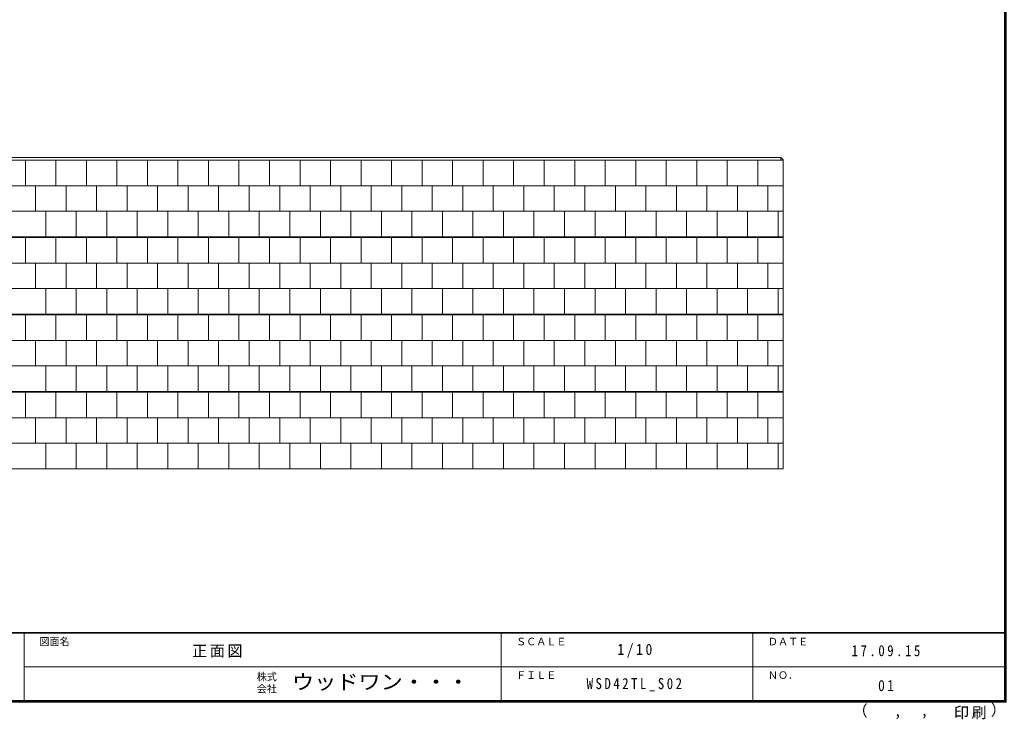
# Model space of a CAD drawing. Units: millimetres at full size, sheet at 1:10; details may follow other scales. Extents: x -1947 to 1953, y -1436 to 1392.
# Drawn here: x -6 to 1953, y -1436 to -47 of the extents above; entities that cross this region are included whole.
import ezdxf
from ezdxf.enums import TextEntityAlignment as Align

# ---------------------------------------------------------------- set-up
doc = ezdxf.new("R2010")
doc.units = ezdxf.units.MM
doc.header["$LTSCALE"] = 10
doc.layers.add('3-0', color=7, linetype='Continuous', lineweight=18)
doc.layers.add('F-1', color=6, linetype='Continuous', lineweight=18)
doc.layers.add('F-A', color=7, linetype='Continuous')
doc.styles.add('ＭＳ ゴシック', font='')
doc.styles.get('ＭＳ ゴシック').set_extended_font_data('MS Gothic')

msp = doc.modelspace()

# ---------------------------------------------------------------- linework, layer by layer
at = {"layer": '3-0'}
for p, q in [((-1222.14, -320.7), (1505.36, -320.7)), ((-1216.64, -326.2), (1510.36, -326.2)), ((5.46, -376.87), (5.46, -326.21)), ((66.06, -376.87), (66.06, -326.21)), ((126.66, -376.87), (126.66, -326.21)), ((187.26, -376.87), (187.26, -326.21)), ((247.86, -376.87), (247.86, -326.21)), ((308.46, -376.87), (308.46, -326.21)), ((369.06, -376.87), (369.06, -326.21)), ((429.66, -376.87), (429.66, -326.21)), ((490.26, -376.87), (490.26, -326.21)), ((550.86, -376.87), (550.86, -326.21)), ((611.46, -376.87), (611.46, -326.21)), ((672.06, -376.87), (672.06, -326.21)), ((732.66, -376.87), (732.66, -326.21)), ((793.26, -376.87), (793.26, -326.21)), ((853.86, -376.87), (853.86, -326.21)), ((914.46, -376.87), (914.46, -326.21)), ((975.06, -376.87), (975.06, -326.21)), ((1035.66, -376.87), (1035.66, -326.21)), ((1096.26, -376.87), (1096.26, -326.21)), ((1156.86, -376.87), (1156.86, -326.21)), ((1217.46, -376.87), (1217.46, -326.21)), ((1278.06, -376.87), (1278.06, -326.21)), ((1338.66, -376.87), (1338.66, -326.21)), ((1399.26, -376.87), (1399.26, -326.21)), ((1459.86, -376.87), (1459.86, -326.21)), ((1505.36, -320.7), (1505.36, -326.2)), ((1505.36, -320.7), (1510.36, -325.7)), ((1510.36, -478.2), (1510.36, -325.7)), ((-1216.64, -376.87), (1510.36, -376.87)), ((25.66, -427.54), (25.66, -376.88)), ((86.26, -427.54), (86.26, -376.88)), ((146.86, -427.54), (146.86, -376.88)), ((207.46, -427.54), (207.46, -376.88)), ((268.06, -427.54), (268.06, -376.88)), ((328.66, -427.54), (328.66, -376.88)), ((389.26, -427.54), (389.26, -376.88)), ((449.86, -427.54), (449.86, -376.88)), ((510.46, -427.54), (510.46, -376.88)), ((571.06, -427.54), (571.06, -376.88)), ((631.66, -427.54), (631.66, -376.88)), ((692.26, -427.54), (692.26, -376.88)), ((752.86, -427.54), (752.86, -376.88)), ((813.46, -427.54), (813.46, -376.88)), ((874.06, -427.54), (874.06, -376.88)), ((934.66, -427.54), (934.66, -376.88)), ((995.26, -427.54), (995.26, -376.88)), ((1055.86, -427.54), (1055.86, -376.88)), ((1116.46, -427.54), (1116.46, -376.88)), ((1177.06, -427.54), (1177.06, -376.88)), ((1237.66, -427.54), (1237.66, -376.88)), ((1298.26, -427.54), (1298.26, -376.88)), ((1358.86, -427.54), (1358.86, -376.88)), ((1419.46, -427.54), (1419.46, -376.88)), ((1480.06, -427.54), (1480.06, -376.88)), ((-1216.64, -427.54), (1510.36, -427.54)), ((45.86, -478.2), (45.86, -427.54)), ((106.46, -478.2), (106.46, -427.54)), ((167.06, -478.2), (167.06, -427.54)), ((227.66, -478.2), (227.66, -427.54)), ((288.26, -478.2), (288.26, -427.54)), ((348.86, -478.2), (348.86, -427.54)), ((409.46, -478.2), (409.46, -427.54)), ((470.06, -478.2), (470.06, -427.54)), ((530.66, -478.2), (530.66, -427.54)), ((591.26, -478.2), (591.26, -427.54)), ((651.86, -478.2), (651.86, -427.54)), ((712.46, -478.2), (712.46, -427.54)), ((773.06, -478.2), (773.06, -427.54)), ((833.66, -478.2), (833.66, -427.54)), ((894.26, -478.2), (894.26, -427.54)), ((954.86, -478.2), (954.86, -427.54)), ((1015.46, -478.2), (1015.46, -427.54)), ((1076.06, -478.2), (1076.06, -427.54)), ((1136.66, -478.2), (1136.66, -427.54)), ((1197.26, -478.2), (1197.26, -427.54)), ((1257.86, -478.2), (1257.86, -427.54)), ((1318.46, -478.2), (1318.46, -427.54)), ((1379.06, -478.2), (1379.06, -427.54)), ((1439.66, -478.2), (1439.66, -427.54)), ((1500.26, -478.2), (1500.26, -427.54)), ((-1216.64, -479.7), (1510.36, -479.7)), ((5.46, -530.37), (5.46, -479.71)), ((66.06, -530.37), (66.06, -479.71)), ((126.66, -530.37), (126.66, -479.71)), ((187.26, -530.37), (187.26, -479.71)), ((247.86, -530.37), (247.86, -479.71)), ((308.46, -530.37), (308.46, -479.71)), ((369.06, -530.37), (369.06, -479.71)), ((429.66, -530.37), (429.66, -479.71)), ((490.26, -530.37), (490.26, -479.71)), ((550.86, -530.37), (550.86, -479.71)), ((611.46, -530.37), (611.46, -479.71)), ((672.06, -530.37), (672.06, -479.71)), ((732.66, -530.37), (732.66, -479.71)), ((793.26, -530.37), (793.26, -479.71)), ((853.86, -530.37), (853.86, -479.71)), ((914.46, -530.37), (914.46, -479.71)), ((975.06, -530.37), (975.06, -479.71)), ((1035.66, -530.37), (1035.66, -479.71)), ((1096.26, -530.37), (1096.26, -479.71)), ((1156.86, -530.37), (1156.86, -479.71)), ((1217.46, -530.37), (1217.46, -479.71)), ((1278.06, -530.37), (1278.06, -479.71)), ((1338.66, -530.37), (1338.66, -479.71)), ((1399.26, -530.37), (1399.26, -479.71)), ((1459.86, -530.37), (1459.86, -479.71)), ((1510.36, -631.7), (1510.36, -479.2)), ((-1216.64, -530.37), (1510.36, -530.37)), ((25.66, -581.04), (25.66, -530.38)), ((86.26, -581.04), (86.26, -530.38)), ((146.86, -581.04), (146.86, -530.38)), ((207.46, -581.04), (207.46, -530.38)), ((268.06, -581.04), (268.06, -530.38)), ((328.66, -581.04), (328.66, -530.38)), ((389.26, -581.04), (389.26, -530.38)), ((449.86, -581.04), (449.86, -530.38)), ((510.46, -581.04), (510.46, -530.38)), ((571.06, -581.04), (571.06, -530.38)), ((631.66, -581.04), (631.66, -530.38)), ((692.26, -581.04), (692.26, -530.38)), ((752.86, -581.04), (752.86, -530.38)), ((813.46, -581.04), (813.46, -530.38)), ((874.06, -581.04), (874.06, -530.38)), ((934.66, -581.04), (934.66, -530.38)), ((995.26, -581.04), (995.26, -530.38)), ((1055.86, -581.04), (1055.86, -530.38)), ((1116.46, -581.04), (1116.46, -530.38)), ((1177.06, -581.04), (1177.06, -530.38)), ((1237.66, -581.04), (1237.66, -530.38)), ((1298.26, -581.04), (1298.26, -530.38)), ((1358.86, -581.04), (1358.86, -530.38)), ((1419.46, -581.04), (1419.46, -530.38)), ((1480.06, -581.04), (1480.06, -530.38)), ((-1216.64, -581.04), (1510.36, -581.04)), ((45.86, -631.7), (45.86, -581.04)), ((106.46, -631.7), (106.46, -581.04)), ((167.06, -631.7), (167.06, -581.04)), ((227.66, -631.7), (227.66, -581.04)), ((288.26, -631.7), (288.26, -581.04)), ((348.86, -631.7), (348.86, -581.04)), ((409.46, -631.7), (409.46, -581.04)), ((470.06, -631.7), (470.06, -581.04)), ((530.66, -631.7), (530.66, -581.04)), ((591.26, -631.7), (591.26, -581.04)), ((651.86, -631.7), (651.86, -581.04)), ((712.46, -631.7), (712.46, -581.04)), ((773.06, -631.7), (773.06, -581.04)), ((833.66, -631.7), (833.66, -581.04)), ((894.26, -631.7), (894.26, -581.04)), ((954.86, -631.7), (954.86, -581.04)), ((1015.46, -631.7), (1015.46, -581.04)), ((1076.06, -631.7), (1076.06, -581.04)), ((1136.66, -631.7), (1136.66, -581.04)), ((1197.26, -631.7), (1197.26, -581.04)), ((1257.86, -631.7), (1257.86, -581.04)), ((1318.46, -631.7), (1318.46, -581.04)), ((1379.06, -631.7), (1379.06, -581.04)), ((1439.66, -631.7), (1439.66, -581.04)), ((1500.26, -631.7), (1500.26, -581.04)), ((-1217.14, -631.7), (1510.36, -631.7)), ((-1216.64, -633.2), (1510.36, -633.2)), ((5.46, -683.87), (5.46, -633.21)), ((66.06, -683.87), (66.06, -633.21)), ((126.66, -683.87), (126.66, -633.21)), ((187.26, -683.87), (187.26, -633.21)), ((247.86, -683.87), (247.86, -633.21)), ((308.46, -683.87), (308.46, -633.21)), ((369.06, -683.87), (369.06, -633.21)), ((429.66, -683.87), (429.66, -633.21)), ((490.26, -683.87), (490.26, -633.21)), ((550.86, -683.87), (550.86, -633.21)), ((611.46, -683.87), (611.46, -633.21)), ((672.06, -683.87), (672.06, -633.21)), ((732.66, -683.87), (732.66, -633.21)), ((793.26, -683.87), (793.26, -633.21)), ((853.86, -683.87), (853.86, -633.21)), ((914.46, -683.87), (914.46, -633.21)), ((975.06, -683.87), (975.06, -633.21)), ((1035.66, -683.87), (1035.66, -633.21)), ((1096.26, -683.87), (1096.26, -633.21)), ((1156.86, -683.87), (1156.86, -633.21)), ((1217.46, -683.87), (1217.46, -633.21)), ((1278.06, -683.87), (1278.06, -633.21)), ((1338.66, -683.87), (1338.66, -633.21)), ((1399.26, -683.87), (1399.26, -633.21)), ((1459.86, -683.87), (1459.86, -633.21)), ((1510.36, -785.2), (1510.36, -632.7)), ((-1216.64, -683.87), (1510.36, -683.87)), ((25.66, -734.54), (25.66, -683.88)), ((86.26, -734.54), (86.26, -683.88)), ((146.86, -734.54), (146.86, -683.88)), ((207.46, -734.54), (207.46, -683.88)), ((268.06, -734.54), (268.06, -683.88)), ((328.66, -734.54), (328.66, -683.88)), ((389.26, -734.54), (389.26, -683.88)), ((449.86, -734.54), (449.86, -683.88)), ((510.46, -734.54), (510.46, -683.88)), ((571.06, -734.54), (571.06, -683.88)), ((631.66, -734.54), (631.66, -683.88)), ((692.26, -734.54), (692.26, -683.88)), ((752.86, -734.54), (752.86, -683.88)), ((813.46, -734.54), (813.46, -683.88)), ((874.06, -734.54), (874.06, -683.88)), ((934.66, -734.54), (934.66, -683.88)), ((995.26, -734.54), (995.26, -683.88)), ((1055.86, -734.54), (1055.86, -683.88)), ((1116.46, -734.54), (1116.46, -683.88)), ((1177.06, -734.54), (1177.06, -683.88)), ((1237.66, -734.54), (1237.66, -683.88)), ((1298.26, -734.54), (1298.26, -683.88)), ((1358.86, -734.54), (1358.86, -683.88)), ((1419.46, -734.54), (1419.46, -683.88)), ((1480.06, -734.54), (1480.06, -683.88)), ((-1216.64, -734.54), (1510.36, -734.54)), ((45.86, -785.2), (45.86, -734.54)), ((106.46, -785.2), (106.46, -734.54)), ((167.06, -785.2), (167.06, -734.54)), ((227.66, -785.2), (227.66, -734.54)), ((288.26, -785.2), (288.26, -734.54)), ((348.86, -785.2), (348.86, -734.54)), ((409.46, -785.2), (409.46, -734.54)), ((470.06, -785.2), (470.06, -734.54)), ((530.66, -785.2), (530.66, -734.54)), ((591.26, -785.2), (591.26, -734.54)), ((651.86, -785.2), (651.86, -734.54)), ((712.46, -785.2), (712.46, -734.54)), ((773.06, -785.2), (773.06, -734.54)), ((833.66, -785.2), (833.66, -734.54)), ((894.26, -785.2), (894.26, -734.54)), ((954.86, -785.2), (954.86, -734.54)), ((1015.46, -785.2), (1015.46, -734.54)), ((1076.06, -785.2), (1076.06, -734.54)), ((1136.66, -785.2), (1136.66, -734.54)), ((1197.26, -785.2), (1197.26, -734.54)), ((1257.86, -785.2), (1257.86, -734.54)), ((1318.46, -785.2), (1318.46, -734.54)), ((1379.06, -785.2), (1379.06, -734.54)), ((1439.66, -785.2), (1439.66, -734.54)), ((1500.26, -785.2), (1500.26, -734.54)), ((-1217.14, -785.2), (1510.36, -785.2)), ((-1216.64, -786.7), (1510.36, -786.7)), ((5.46, -837.37), (5.46, -786.71)), ((66.06, -837.37), (66.06, -786.71)), ((126.66, -837.37), (126.66, -786.71)), ((187.26, -837.37), (187.26, -786.71)), ((247.86, -837.37), (247.86, -786.71)), ((308.46, -837.37), (308.46, -786.71)), ((369.06, -837.37), (369.06, -786.71)), ((429.66, -837.37), (429.66, -786.71)), ((490.26, -837.37), (490.26, -786.71)), ((550.86, -837.37), (550.86, -786.71)), ((611.46, -837.37), (611.46, -786.71)), ((672.06, -837.37), (672.06, -786.71)), ((732.66, -837.37), (732.66, -786.71)), ((793.26, -837.37), (793.26, -786.71)), ((853.86, -837.37), (853.86, -786.71)), ((914.46, -837.37), (914.46, -786.71)), ((975.06, -837.37), (975.06, -786.71)), ((1035.66, -837.37), (1035.66, -786.71)), ((1096.26, -837.37), (1096.26, -786.71)), ((1156.86, -837.37), (1156.86, -786.71)), ((1217.46, -837.37), (1217.46, -786.71)), ((1278.06, -837.37), (1278.06, -786.71)), ((1338.66, -837.37), (1338.66, -786.71)), ((1399.26, -837.37), (1399.26, -786.71)), ((1459.86, -837.37), (1459.86, -786.71)), ((1510.36, -938.7), (1510.36, -786.2)), ((-1216.64, -837.37), (1510.36, -837.37)), ((25.66, -888.04), (25.66, -837.38)), ((86.26, -888.04), (86.26, -837.38)), ((146.86, -888.04), (146.86, -837.38)), ((207.46, -888.04), (207.46, -837.38)), ((268.06, -888.04), (268.06, -837.38)), ((328.66, -888.04), (328.66, -837.38)), ((389.26, -888.04), (389.26, -837.38)), ((449.86, -888.04), (449.86, -837.38)), ((510.46, -888.04), (510.46, -837.38)), ((571.06, -888.04), (571.06, -837.38)), ((631.66, -888.04), (631.66, -837.38)), ((692.26, -888.04), (692.26, -837.38)), ((752.86, -888.04), (752.86, -837.38)), ((813.46, -888.04), (813.46, -837.38)), ((874.06, -888.04), (874.06, -837.38)), ((934.66, -888.04), (934.66, -837.38)), ((995.26, -888.04), (995.26, -837.38)), ((1055.86, -888.04), (1055.86, -837.38)), ((1116.46, -888.04), (1116.46, -837.38)), ((1177.06, -888.04), (1177.06, -837.38)), ((1237.66, -888.04), (1237.66, -837.38)), ((1298.26, -888.04), (1298.26, -837.38)), ((1358.86, -888.04), (1358.86, -837.38)), ((1419.46, -888.04), (1419.46, -837.38)), ((1480.06, -888.04), (1480.06, -837.38)), ((-1216.64, -888.04), (1510.36, -888.04)), ((45.86, -938.7), (45.86, -888.04)), ((106.46, -938.7), (106.46, -888.04)), ((167.06, -938.7), (167.06, -888.04)), ((227.66, -938.7), (227.66, -888.04)), ((288.26, -938.7), (288.26, -888.04)), ((348.86, -938.7), (348.86, -888.04)), ((409.46, -938.7), (409.46, -888.04)), ((470.06, -938.7), (470.06, -888.04)), ((530.66, -938.7), (530.66, -888.04)), ((591.26, -938.7), (591.26, -888.04)), ((651.86, -938.7), (651.86, -888.04)), ((712.46, -938.7), (712.46, -888.04)), ((773.06, -938.7), (773.06, -888.04)), ((833.66, -938.7), (833.66, -888.04)), ((894.26, -938.7), (894.26, -888.04)), ((954.86, -938.7), (954.86, -888.04)), ((1015.46, -938.7), (1015.46, -888.04)), ((1076.06, -938.7), (1076.06, -888.04)), ((1136.66, -938.7), (1136.66, -888.04)), ((1197.26, -938.7), (1197.26, -888.04)), ((1257.86, -938.7), (1257.86, -888.04)), ((1318.46, -938.7), (1318.46, -888.04)), ((1379.06, -938.7), (1379.06, -888.04)), ((1439.66, -938.7), (1439.66, -888.04)), ((1500.26, -938.7), (1500.26, -888.04)), ((-1217.14, -938.7), (1510.36, -938.7))]:
    msp.add_line(p, q, dxfattribs=at)
msp.add_lwpolyline([(-1222.14, -473.2), (-1217.14, -478.2), (1510.36, -478.2)], dxfattribs=at)
at = {"layer": 'F-1'}
for p, q in [((1949.97, 1391.67), (1949.97, -1401.67)), ((1951.64, 1391.67), (1951.64, -1401.67)), ((1953.31, 1391.67), (1953.31, -1401.67)), ((1953.31, -1263.33), (-1946.69, -1263.33)), ((1953.31, -1265), (-1946.69, -1265)), ((3.31, -1265), (3.31, -1398.33)), ((949.97, -1265), (949.97, -1398.33)), ((1449.97, -1265), (1449.97, -1398.33)), ((3.31, -1331.67), (1949.97, -1331.67)), ((1953.31, -1398.33), (-1946.69, -1398.33)), ((1953.31, -1400), (-1946.69, -1400)), ((1953.31, -1401.67), (-1946.69, -1401.67))]:
    msp.add_line(p, q, dxfattribs=at)

# ---------------------------------------------------------------- texts
at = {"layer": 'F-A', "style": 'ＭＳ ゴシック'}
for s, height, p in [('図面名', 14.66, (33.31, -1293.33)), ('ＳＣＡＬＥ', 14.66, (979.97, -1293.33)), ('ＤＡＴＥ', 14.66, (1479.97, -1293.33)), ('株式', 14.66, (464.97, -1363)), ('ＦＩＬＥ', 14.66, (979.97, -1360)), ('ＮＯ．', 14.66, (1479.97, -1360)), ('会社', 14.66, (464.97, -1387)), ('（', 21.99, (1647.98, -1436.1)), ('）', 21.99, (1922.77, -1434.71)), (',', 21.99, (1730.4, -1436.1)), (',', 21.99, (1783.37, -1435.18))]:
    msp.add_text(s, height=height, dxfattribs=at).set_placement(p, align=Align.BOTTOM_LEFT)
at = {"layer": 'F-A', "style": 'ＭＳ ゴシック', "width": 1.1}
msp.add_text('ウッドワン・・・', height=29.33, dxfattribs=at).set_placement((534.97, -1385), align=Align.BOTTOM_LEFT)
at = {"layer": 'F-A', "char_height": 21.99, "attachment_point": 7, "style": 'ＭＳ ゴシック'}
for s, insert in [('\\T1.17;正面図', (336.64, -1313.33)), ('\\T1.38;\\W0.9;1/10', (1181.22, -1313.33)), ('\\T1.39;\\W0.85;17.09.15', (1646.22, -1310.83)), ('\\T1.39;\\W0.85;WSD42TL_S02', (1119.97, -1380)), ('\\T1.36;\\W0.9;01', (1698.72, -1380)), ('\\T1.17;印刷', (1849.36, -1435.64))]:
    msp.add_mtext(s, dxfattribs=dict(at, insert=insert))

doc.saveas('drawing.dxf')
